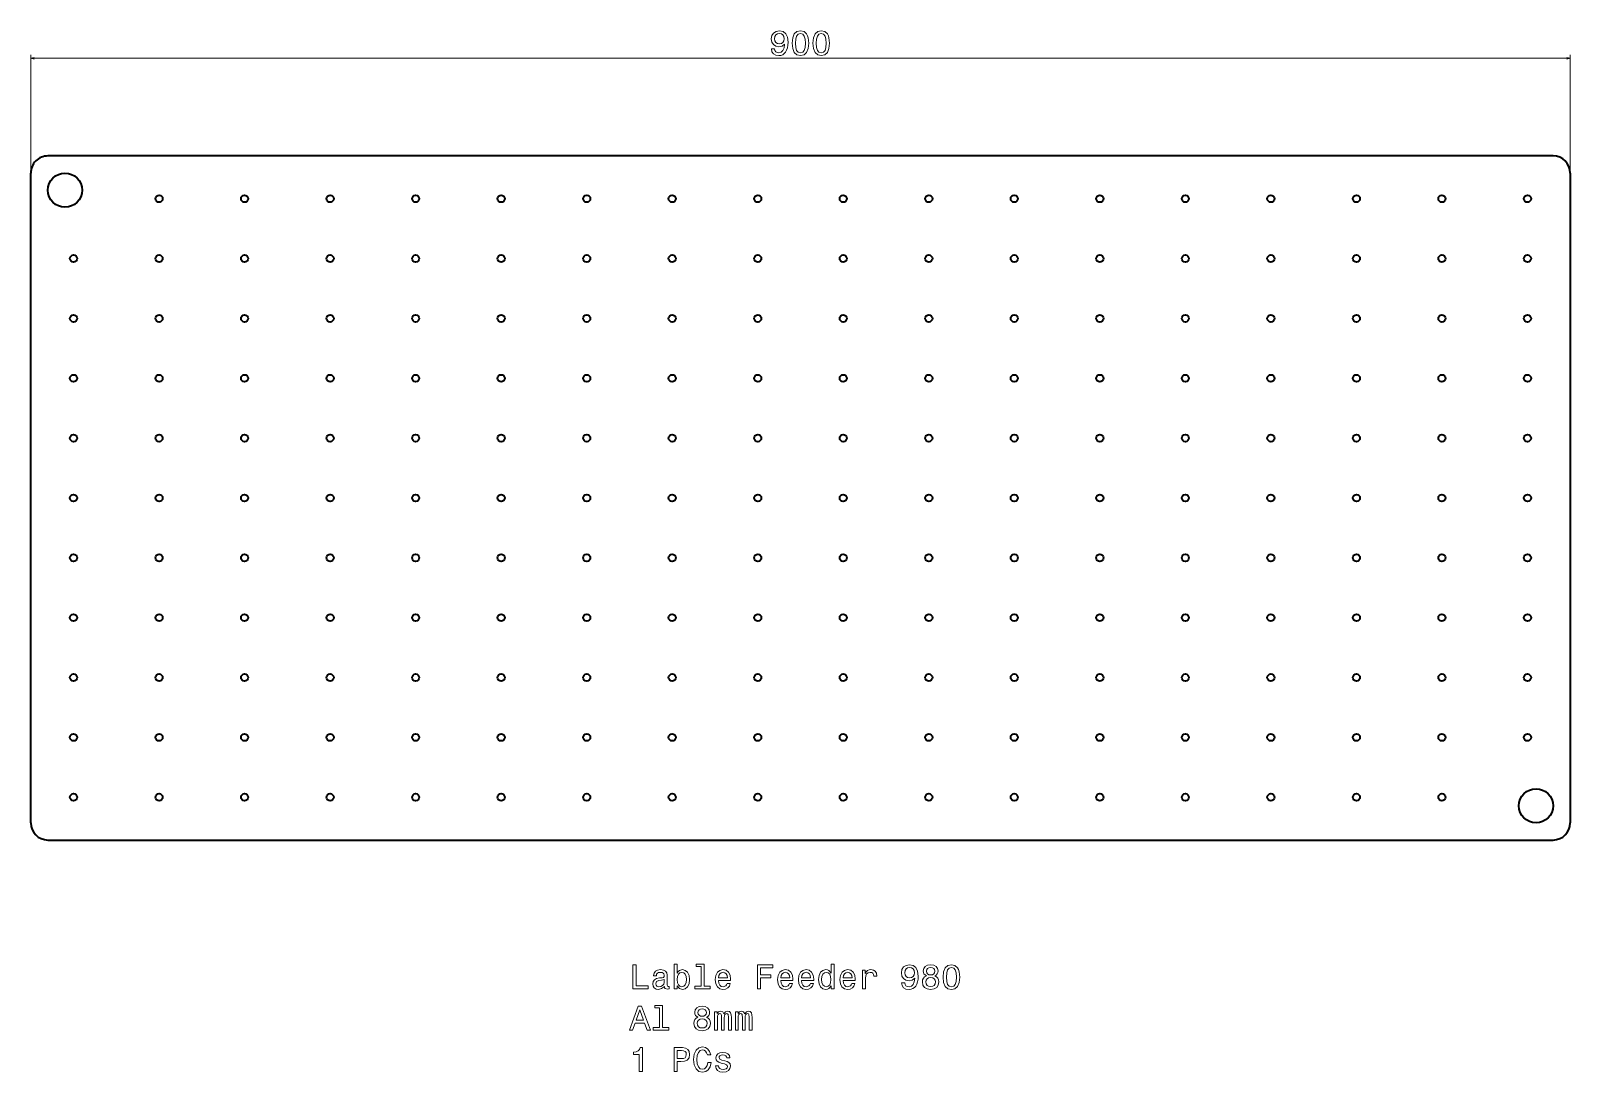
# Model space of a CAD drawing. Extents: x -302 to 598, y -231 to 378.
import ezdxf

# ---------------------------------------------------------------- set-up
doc = ezdxf.new("R2010")
doc.units = 0

msp = doc.modelspace()

# ---------------------------------------------------------------- linework, layer by layer
at = {"color": 7, "lineweight": 13}
for p, q in [((-301.5, 297), (-301.5, 364.1)), ((-301.5, 362.1), (598.5, 362.1)), ((598.5, 297), (598.5, 364.1))]:
    msp.add_line(p, q, dxfattribs=at)
at = {"color": 7, "lineweight": 35}
for p, q in [((588.5, 305), (-291.5, 305)), ((-301.5, -85), (-301.5, 295)), ((598.5, 295), (598.5, -85)), ((-291.5, -95), (588.5, -95))]:
    msp.add_line(p, q, dxfattribs=at)
at = {"color": 7, "lineweight": 13}
for points in [[(131.51, 367.57), (131.82, 365.97), (132.68, 364.74), (134.06, 363.97), (135.87, 363.69), (137.06, 363.83), (138.13, 364.2), (139.04, 364.82), (139.81, 365.71), (140.41, 366.82), (140.85, 368.19), (141.12, 369.76), (141.22, 371.58), (140.87, 374.42), (139.89, 376.5), (138.31, 377.75), (136.15, 378.2), (134.18, 377.83), (132.68, 376.87), (131.72, 375.37), (131.39, 373.5), (131.72, 371.56), (132.66, 370.09), (134.08, 369.16), (135.87, 368.86), (137.77, 369.24), (139.2, 370.41), (138.88, 368.17), (138.23, 366.58), (137.24, 365.63), (135.89, 365.33), (134.84, 365.47), (134.08, 365.91), (133.57, 366.62), (133.37, 367.57)], [(143.64, 370.93), (143.94, 367.77), (144.89, 365.51), (146.4, 364.14), (148.5, 363.69), (150.58, 364.14), (152.09, 365.51), (153.02, 367.77), (153.34, 370.93), (153.02, 374.08), (152.64, 375.33), (152.09, 376.36), (150.58, 377.73), (148.5, 378.2), (146.4, 377.73), (144.89, 376.34), (143.94, 374.08)], [(155.78, 370.93), (156.09, 367.77), (157.03, 365.51), (158.55, 364.14), (160.64, 363.69), (162.72, 364.14), (164.23, 365.51), (165.16, 367.77), (165.49, 370.93), (165.16, 374.08), (164.78, 375.33), (164.23, 376.36), (162.72, 377.73), (160.64, 378.2), (158.55, 377.73), (157.03, 376.34), (156.09, 374.08)], [(133.35, 373.52), (133.55, 374.77), (134.12, 375.76), (135, 376.38), (136.15, 376.6), (137.34, 376.38), (138.25, 375.76), (138.82, 374.79), (139.04, 373.54), (138.82, 372.27), (138.25, 371.32), (137.32, 370.73), (136.09, 370.53), (134.98, 370.73), (134.12, 371.32), (133.55, 372.25)], [(145.57, 370.93), (145.74, 373.38), (146.24, 375.13), (147.15, 376.16), (148.5, 376.52), (149.83, 376.16), (150.74, 375.13), (151.24, 373.38), (151.4, 370.93), (151.24, 368.47), (150.74, 366.72), (149.83, 365.69), (148.5, 365.35), (147.15, 365.69), (146.24, 366.72), (145.74, 368.47)], [(157.72, 370.93), (157.88, 373.38), (158.38, 375.13), (159.29, 376.16), (160.64, 376.52), (161.98, 376.16), (162.88, 375.13), (163.39, 373.38), (163.55, 370.93), (163.39, 368.47), (162.88, 366.72), (161.98, 365.69), (160.64, 365.35), (159.29, 365.69), (158.38, 366.72), (157.88, 368.47)], [(50.48, -182.03), (59.47, -182.03), (59.47, -180.34), (52.33, -180.34), (52.33, -168.03), (50.48, -168.03)], [(68.98, -180.62), (68.98, -180.68), (69.08, -181.37), (69.38, -181.85), (70.65, -182.23), (71.64, -182.07), (71.64, -180.7), (71.21, -180.76), (70.65, -180.5), (70.55, -179.69), (70.55, -174.09), (70.31, -172.65), (69.6, -171.64), (68.37, -171.04), (66.64, -170.82), (64.94, -171.06), (63.69, -171.74), (62.9, -172.81), (62.64, -174.23), (62.64, -174.35), (64.23, -174.35), (64.38, -173.5), (64.82, -172.89), (65.55, -172.53), (66.57, -172.39), (67.56, -172.49), (68.27, -172.79), (68.69, -173.32), (68.83, -174.04), (68.75, -174.89), (68.43, -175.32), (67.62, -175.52), (66.11, -175.68), (64.38, -176.04), (63.15, -176.69), (62.42, -177.7), (62.2, -179.19), (62.4, -180.52), (63.02, -181.51), (64.03, -182.13), (65.43, -182.36), (67.3, -181.93)], [(76.36, -180.36), (77.67, -181.91), (79.47, -182.42), (81.16, -182.03), (82.51, -180.88), (83.36, -179.05), (83.68, -176.61), (83.36, -174.17), (82.49, -172.35), (81.16, -171.22), (79.47, -170.82), (77.69, -171.34), (76.96, -171.99), (76.36, -172.85), (76.36, -167.55), (74.58, -167.55), (74.58, -182.03), (76.36, -182.03)], [(90.36, -169.04), (90.36, -180.54), (86.71, -180.54), (86.71, -182.03), (95.77, -182.03), (95.77, -180.54), (92.13, -180.54), (92.13, -167.55), (87.57, -167.55), (87.57, -169.04)], [(100.53, -177.13), (107.63, -177.13), (107.65, -176.3), (107.32, -173.98), (106.44, -172.25), (105.02, -171.2), (103.15, -170.82), (101.31, -171.22), (99.9, -172.35), (98.99, -174.19), (98.67, -176.61), (98.97, -179.09), (99.88, -180.9), (101.27, -182.03), (103.09, -182.42), (104.66, -182.15), (105.95, -181.47), (106.9, -180.38), (107.45, -178.93), (105.69, -178.93), (105.33, -179.73), (104.8, -180.34), (103.31, -180.82), (102.16, -180.6), (101.29, -179.89), (100.73, -178.74), (100.53, -177.19)], [(123.3, -182.03), (125.18, -182.03), (125.18, -175.6), (131.07, -175.6), (131.07, -173.92), (125.18, -173.92), (125.18, -169.73), (132.42, -169.73), (132.42, -168.03), (123.3, -168.03)], [(136.96, -177.13), (144.06, -177.13), (144.08, -176.3), (143.76, -173.98), (142.87, -172.25), (141.46, -171.2), (139.58, -170.82), (137.74, -171.22), (136.33, -172.35), (135.43, -174.19), (135.1, -176.61), (135.4, -179.09), (136.31, -180.9), (137.7, -182.03), (139.52, -182.42), (141.09, -182.15), (142.38, -181.47), (143.33, -180.38), (143.88, -178.93), (142.12, -178.93), (141.76, -179.73), (141.23, -180.34), (139.74, -180.82), (138.59, -180.6), (137.72, -179.89), (137.16, -178.74), (136.96, -177.19)], [(149.1, -177.13), (156.2, -177.13), (156.22, -176.3), (155.9, -173.98), (155.01, -172.25), (153.6, -171.2), (151.72, -170.82), (149.89, -171.22), (148.48, -172.35), (147.57, -174.19), (147.25, -176.61), (147.55, -179.09), (148.46, -180.9), (149.85, -182.03), (151.66, -182.42), (153.24, -182.15), (154.53, -181.47), (155.48, -180.38), (156.02, -178.93), (154.27, -178.93), (153.9, -179.73), (153.38, -180.34), (151.89, -180.82), (150.74, -180.6), (149.87, -179.89), (149.3, -178.74), (149.1, -177.19)], [(166.35, -180.36), (166.35, -182.03), (168.13, -182.03), (168.13, -167.55), (166.37, -167.55), (166.37, -172.85), (165.02, -171.32), (164.19, -170.96), (163.24, -170.82), (161.53, -171.22), (160.2, -172.35), (159.33, -174.17), (159.03, -176.61), (159.33, -179.05), (160.2, -180.88), (161.53, -182.03), (163.24, -182.42), (164.19, -182.28), (165.04, -181.91)], [(173.39, -177.13), (180.49, -177.13), (180.51, -176.3), (180.19, -173.98), (179.3, -172.25), (177.89, -171.2), (176.01, -170.82), (174.18, -171.22), (172.77, -172.35), (171.86, -174.19), (171.53, -176.61), (171.84, -179.09), (172.74, -180.9), (174.14, -182.03), (175.95, -182.42), (177.53, -182.15), (178.82, -181.47), (179.77, -180.38), (180.31, -178.93), (178.55, -178.93), (178.19, -179.73), (177.67, -180.34), (176.17, -180.82), (175.02, -180.6), (174.16, -179.89), (173.59, -178.74), (173.39, -177.19)], [(184.65, -182.03), (186.42, -182.03), (186.42, -175.84), (186.6, -174.35), (187.15, -173.28), (188.04, -172.63), (189.23, -172.41), (190.11, -172.55), (190.78, -172.96), (191.18, -173.64), (191.32, -174.57), (193.12, -174.57), (192.88, -172.94), (192.21, -171.77), (191.1, -171.06), (189.59, -170.82), (188.56, -170.98), (187.67, -171.38), (186.89, -172.07), (186.26, -173), (186.26, -171.2), (184.65, -171.2)], [(207.6, -178.56), (207.91, -180.16), (208.77, -181.39), (210.15, -182.15), (211.96, -182.44), (213.15, -182.3), (214.22, -181.93), (215.13, -181.31), (215.89, -180.42), (216.5, -179.31), (216.94, -177.94), (217.21, -176.36), (217.31, -174.55), (216.96, -171.7), (215.98, -169.63), (214.4, -168.38), (212.24, -167.93), (210.27, -168.3), (208.77, -169.26), (207.81, -170.76), (207.48, -172.63), (207.81, -174.57), (208.75, -176.04), (210.17, -176.97), (211.96, -177.27), (213.86, -176.89), (215.29, -175.72), (214.97, -177.96), (214.32, -179.55), (213.33, -180.5), (211.98, -180.8), (210.93, -180.66), (210.17, -180.22), (209.66, -179.51), (209.46, -178.56)], [(209.44, -172.61), (209.64, -171.36), (210.21, -170.37), (211.09, -169.75), (212.24, -169.53), (213.43, -169.75), (214.34, -170.37), (214.91, -171.34), (215.13, -172.59), (214.91, -173.86), (214.34, -174.81), (213.41, -175.4), (212.18, -175.6), (211.07, -175.4), (210.21, -174.81), (209.64, -173.88)], [(222.09, -174.49), (221.06, -175.05), (220.35, -175.84), (219.91, -176.83), (219.77, -178.02), (220.09, -179.81), (221.02, -181.21), (222.53, -182.09), (224.59, -182.44), (226.63, -182.09), (228.14, -181.21), (229.07, -179.81), (229.41, -178.02), (229.25, -176.83), (228.83, -175.84), (228.1, -175.05), (227.09, -174.49), (227.9, -174), (228.46, -173.34), (228.81, -172.53), (228.93, -171.54), (228.6, -170.11), (227.76, -168.96), (226.38, -168.21), (224.59, -167.93), (222.77, -168.21), (221.4, -168.96), (220.53, -170.11), (220.23, -171.54), (220.33, -172.53), (220.68, -173.34)], [(222.15, -171.7), (222.31, -170.82), (222.79, -170.13), (223.56, -169.71), (224.59, -169.55), (225.6, -169.71), (226.36, -170.13), (226.85, -170.82), (227.03, -171.7), (226.85, -172.61), (226.36, -173.32), (225.6, -173.78), (224.59, -173.92), (223.56, -173.76), (222.79, -173.32), (222.31, -172.61)], [(231.87, -175.19), (232.17, -178.36), (233.12, -180.62), (234.64, -181.99), (236.73, -182.44), (238.81, -181.99), (240.32, -180.62), (241.25, -178.36), (241.57, -175.19), (241.25, -172.05), (240.87, -170.8), (240.32, -169.77), (238.81, -168.4), (236.73, -167.93), (234.64, -168.4), (233.12, -169.79), (232.17, -172.05)], [(233.81, -175.19), (233.97, -172.75), (234.47, -171), (235.38, -169.97), (236.73, -169.61), (238.06, -169.97), (238.97, -171), (239.48, -172.75), (239.64, -175.19), (239.48, -177.66), (238.97, -179.41), (238.06, -180.44), (236.73, -180.78), (235.38, -180.44), (234.47, -179.41), (233.97, -177.66)], [(68.77, -178.24), (68.53, -179.29), (67.89, -180.1), (66.92, -180.62), (65.73, -180.8), (64.96, -180.7), (64.42, -180.38), (64.07, -179.81), (63.97, -179.03), (64.05, -178.32), (64.38, -177.82), (65.67, -177.25), (67.3, -177.01), (68.77, -176.53)], [(81.87, -176.61), (81.66, -178.42), (81.12, -179.75), (80.25, -180.56), (79.16, -180.82), (77.97, -180.56), (77.11, -179.75), (76.56, -178.44), (76.38, -176.61), (76.56, -174.79), (77.11, -173.48), (77.97, -172.69), (79.16, -172.41), (80.25, -172.69), (81.12, -173.5), (81.66, -174.81)], [(100.53, -175.64), (100.75, -174.25), (101.29, -173.22), (102.12, -172.59), (103.21, -172.37), (104.28, -172.59), (105.11, -173.22), (105.61, -174.25), (105.79, -175.64)], [(136.96, -175.64), (137.18, -174.25), (137.72, -173.22), (138.55, -172.59), (139.64, -172.37), (140.71, -172.59), (141.54, -173.22), (142.04, -174.25), (142.22, -175.64)], [(149.1, -175.64), (149.32, -174.25), (149.87, -173.22), (150.7, -172.59), (151.79, -172.37), (152.85, -172.59), (153.68, -173.22), (154.19, -174.25), (154.37, -175.64)], [(163.55, -172.41), (164.72, -172.69), (165.6, -173.48), (166.13, -174.79), (166.33, -176.61), (166.13, -178.44), (165.6, -179.75), (164.72, -180.56), (163.55, -180.82), (162.44, -180.56), (161.59, -179.75), (161.02, -178.42), (160.84, -176.61), (161.02, -174.81), (161.59, -173.5), (162.44, -172.69)], [(173.39, -175.64), (173.61, -174.25), (174.16, -173.22), (174.98, -172.59), (176.07, -172.37), (177.14, -172.59), (177.97, -173.22), (178.47, -174.25), (178.66, -175.64)], [(221.7, -177.98), (221.89, -176.91), (222.47, -176.1), (223.38, -175.58), (224.59, -175.4), (225.78, -175.58), (226.69, -176.1), (227.27, -176.91), (227.47, -177.98), (227.27, -179.13), (226.69, -180), (225.78, -180.56), (224.59, -180.74), (223.38, -180.56), (222.47, -180), (221.89, -179.13)], [(48.44, -206.22), (50.3, -206.22), (51.77, -202.11), (57.36, -202.11), (58.83, -206.22), (60.72, -206.22), (55.6, -192.2), (53.54, -192.2)], [(52.41, -200.39), (54.57, -194.22), (56.73, -200.39)], [(66.07, -193.23), (66.07, -204.73), (62.42, -204.73), (62.42, -206.22), (71.48, -206.22), (71.48, -204.73), (67.85, -204.73), (67.85, -191.74), (63.29, -191.74), (63.29, -193.23)], [(88.5, -198.68), (87.47, -199.24), (86.77, -200.03), (86.32, -201.02), (86.18, -202.21), (86.51, -204), (87.43, -205.39), (88.95, -206.28), (91, -206.62), (93.04, -206.28), (94.55, -205.39), (95.48, -204), (95.83, -202.21), (95.66, -201.02), (95.24, -200.03), (94.51, -199.24), (93.51, -198.68), (94.31, -198.19), (94.88, -197.53), (95.22, -196.72), (95.34, -195.73), (95.02, -194.3), (94.17, -193.15), (92.8, -192.4), (91, -192.12), (89.19, -192.4), (87.82, -193.15), (86.95, -194.3), (86.65, -195.73), (86.75, -196.72), (87.09, -197.53)], [(88.56, -195.89), (88.72, -195), (89.21, -194.32), (89.98, -193.89), (91, -193.73), (92.01, -193.89), (92.78, -194.32), (93.26, -195), (93.45, -195.89), (93.26, -196.8), (92.78, -197.51), (92.01, -197.97), (91, -198.11), (89.98, -197.95), (89.21, -197.51), (88.72, -196.8)], [(98.27, -206.22), (99.9, -206.22), (99.9, -198.98), (100, -197.89), (100.3, -197.1), (100.77, -196.64), (101.37, -196.46), (101.86, -196.62), (102.18, -197.02), (102.34, -197.71), (102.4, -198.62), (102.4, -206.22), (103.94, -206.22), (103.94, -198.98), (104.04, -197.91), (104.34, -197.12), (104.82, -196.64), (105.43, -196.46), (105.91, -196.62), (106.23, -197.02), (106.44, -198.62), (106.44, -206.22), (108.07, -206.22), (108.07, -198.74), (107.97, -197.18), (107.65, -195.99), (107, -195.27), (105.95, -195), (104.72, -195.41), (103.77, -196.58), (103.03, -195.43), (101.78, -195), (100.63, -195.41), (99.84, -196.54), (99.84, -195.39), (98.27, -195.39)], [(110.41, -206.22), (112.04, -206.22), (112.04, -198.98), (112.15, -197.89), (112.45, -197.1), (112.91, -196.64), (113.52, -196.46), (114, -196.62), (114.32, -197.02), (114.49, -197.71), (114.55, -198.62), (114.55, -206.22), (116.08, -206.22), (116.08, -198.98), (116.18, -197.91), (116.48, -197.12), (116.97, -196.64), (117.57, -196.46), (118.06, -196.62), (118.38, -197.02), (118.58, -198.62), (118.58, -206.22), (120.21, -206.22), (120.21, -198.74), (120.11, -197.18), (119.79, -195.99), (119.15, -195.27), (118.1, -195), (116.87, -195.41), (115.92, -196.58), (115.17, -195.43), (113.92, -195), (112.77, -195.41), (111.98, -196.54), (111.98, -195.39), (110.41, -195.39)], [(88.12, -202.17), (88.3, -201.1), (88.89, -200.29), (89.79, -199.77), (91, -199.58), (92.19, -199.77), (93.1, -200.29), (93.69, -201.1), (93.89, -202.17), (93.69, -203.32), (93.1, -204.18), (92.19, -204.75), (91, -204.93), (89.79, -204.75), (88.89, -204.18), (88.3, -203.32)], [(54.21, -230.41), (56.04, -230.41), (56.04, -216.31), (54.67, -216.31), (54.31, -217.54), (53.58, -218.36), (52.47, -218.85), (50.94, -219.01), (50.94, -220.44), (54.21, -220.44)], [(74.6, -230.41), (76.46, -230.41), (76.46, -224.5), (78.52, -224.5), (80.6, -224.4), (82.25, -223.69), (83.32, -222.32), (83.68, -220.44), (83.4, -218.71), (82.59, -217.44), (81.26, -216.67), (79.45, -216.41), (74.6, -216.41)], [(78.94, -218.12), (80.15, -218.24), (81.04, -218.63), (81.56, -219.33), (81.74, -220.44), (81.54, -221.61), (81, -222.32), (80.07, -222.68), (78.8, -222.78), (76.46, -222.78), (76.46, -218.12)], [(94.27, -225.2), (93.87, -226.9), (93.2, -228.11), (92.28, -228.85), (91.19, -229.1), (89.87, -228.73), (88.85, -227.64), (88.16, -225.87), (87.94, -223.41), (88.16, -220.97), (88.83, -219.17), (89.85, -218.08), (91.19, -217.7), (92.15, -217.9), (92.98, -218.47), (93.63, -219.37), (94.07, -220.62), (95.99, -220.62), (95.38, -218.71), (94.33, -217.26), (92.9, -216.35), (91.19, -216.02), (89.05, -216.53), (87.41, -217.94), (86.36, -220.26), (86, -223.41), (86.36, -226.55), (87.41, -228.87), (89.05, -230.31), (91.19, -230.79), (93.06, -230.41), (94.57, -229.34), (95.64, -227.58), (96.21, -225.2)], [(104.28, -224.09), (102.56, -223.69), (101.29, -223.23), (100.87, -222.28), (100.99, -221.61), (101.41, -221.13), (102.1, -220.83), (103.09, -220.7), (104.04, -220.83), (104.78, -221.19), (105.27, -221.73), (105.47, -222.46), (107.2, -222.46), (107.2, -222.42), (106.9, -221.11), (106.07, -220.08), (104.78, -219.43), (103.09, -219.19), (101.37, -219.43), (100.12, -220.1), (99.34, -221.09), (99.09, -222.34), (99.28, -223.55), (99.84, -224.4), (100.77, -225), (102.12, -225.43), (104.1, -225.91), (105.31, -226.41), (105.63, -226.82), (105.75, -227.42), (105.57, -228.17), (105.09, -228.73), (104.3, -229.1), (103.25, -229.22), (102.14, -229.1), (101.33, -228.67), (100.79, -227.99), (100.57, -227.04), (98.85, -227.04), (99.13, -228.65), (99.96, -229.82), (101.27, -230.53), (103.09, -230.79), (104.98, -230.53), (106.38, -229.82), (107.22, -228.69), (107.53, -227.22), (107.3, -225.95), (106.68, -225.08), (105.65, -224.52)]]:
    msp.add_lwpolyline(points, close=True, dxfattribs=at)
for points in [[(-299.57, 362.61), (-301.5, 362.1), (-299.57, 361.58)], [(596.57, 361.58), (598.5, 362.1), (596.57, 362.61)]]:
    msp.add_lwpolyline(points, dxfattribs=at)
at = {"color": 7, "lineweight": 35}
for centre, radius in [((-281.5, 285), 10), ((-226.5, 280), 2.1), ((-176.5, 280), 2.1), ((-126.5, 280), 2.1), ((-76.5, 280), 2.1), ((-26.5, 280), 2.1), ((23.5, 280), 2.1), ((73.5, 280), 2.1), ((123.5, 280), 2.1), ((173.5, 280), 2.1), ((223.5, 280), 2.1), ((273.5, 280), 2.1), ((323.5, 280), 2.1), ((373.5, 280), 2.1), ((423.5, 280), 2.1), ((473.5, 280), 2.1), ((523.5, 280), 2.1), ((573.5, 280), 2.1), ((-276.5, 245), 2.1), ((-226.5, 245), 2.1), ((-176.5, 245), 2.1), ((-126.5, 245), 2.1), ((-76.5, 245), 2.1), ((-26.5, 245), 2.1), ((23.5, 245), 2.1), ((73.5, 245), 2.1), ((123.5, 245), 2.1), ((173.5, 245), 2.1), ((223.5, 245), 2.1), ((273.5, 245), 2.1), ((323.5, 245), 2.1), ((373.5, 245), 2.1), ((423.5, 245), 2.1), ((473.5, 245), 2.1), ((523.5, 245), 2.1), ((573.5, 245), 2.1), ((-276.5, 210), 2.1), ((-226.5, 210), 2.1), ((-176.5, 210), 2.1), ((-126.5, 210), 2.1), ((-76.5, 210), 2.1), ((-26.5, 210), 2.1), ((23.5, 210), 2.1), ((73.5, 210), 2.1), ((123.5, 210), 2.1), ((173.5, 210), 2.1), ((223.5, 210), 2.1), ((273.5, 210), 2.1), ((323.5, 210), 2.1), ((373.5, 210), 2.1), ((423.5, 210), 2.1), ((473.5, 210), 2.1), ((523.5, 210), 2.1), ((573.5, 210), 2.1), ((-276.5, 175), 2.1), ((-226.5, 175), 2.1), ((-176.5, 175), 2.1), ((-126.5, 175), 2.1), ((-76.5, 175), 2.1), ((-26.5, 175), 2.1), ((23.5, 175), 2.1), ((73.5, 175), 2.1), ((123.5, 175), 2.1), ((173.5, 175), 2.1), ((223.5, 175), 2.1), ((273.5, 175), 2.1), ((323.5, 175), 2.1), ((373.5, 175), 2.1), ((423.5, 175), 2.1), ((473.5, 175), 2.1), ((523.5, 175), 2.1), ((573.5, 175), 2.1), ((-276.5, 140), 2.1), ((-226.5, 140), 2.1), ((-176.5, 140), 2.1), ((-126.5, 140), 2.1), ((-76.5, 140), 2.1), ((-26.5, 140), 2.1), ((23.5, 140), 2.1), ((73.5, 140), 2.1), ((123.5, 140), 2.1), ((173.5, 140), 2.1), ((223.5, 140), 2.1), ((273.5, 140), 2.1), ((323.5, 140), 2.1), ((373.5, 140), 2.1), ((423.5, 140), 2.1), ((473.5, 140), 2.1), ((523.5, 140), 2.1), ((573.5, 140), 2.1), ((-276.5, 105), 2.1), ((-226.5, 105), 2.1), ((-176.5, 105), 2.1), ((-126.5, 105), 2.1), ((-76.5, 105), 2.1), ((-26.5, 105), 2.1), ((23.5, 105), 2.1), ((73.5, 105), 2.1), ((123.5, 105), 2.1), ((173.5, 105), 2.1), ((223.5, 105), 2.1), ((273.5, 105), 2.1), ((323.5, 105), 2.1), ((373.5, 105), 2.1), ((423.5, 105), 2.1), ((473.5, 105), 2.1), ((523.5, 105), 2.1), ((573.5, 105), 2.1), ((-276.5, 70), 2.1), ((-226.5, 70), 2.1), ((-176.5, 70), 2.1), ((-126.5, 70), 2.1), ((-76.5, 70), 2.1), ((-26.5, 70), 2.1), ((23.5, 70), 2.1), ((73.5, 70), 2.1), ((123.5, 70), 2.1), ((173.5, 70), 2.1), ((223.5, 70), 2.1), ((273.5, 70), 2.1), ((323.5, 70), 2.1), ((373.5, 70), 2.1), ((423.5, 70), 2.1), ((473.5, 70), 2.1), ((523.5, 70), 2.1), ((573.5, 70), 2.1), ((-276.5, 35), 2.1), ((-226.5, 35), 2.1), ((-176.5, 35), 2.1), ((-126.5, 35), 2.1), ((-76.5, 35), 2.1), ((-26.5, 35), 2.1), ((23.5, 35), 2.1), ((73.5, 35), 2.1), ((123.5, 35), 2.1), ((173.5, 35), 2.1), ((223.5, 35), 2.1), ((273.5, 35), 2.1), ((323.5, 35), 2.1), ((373.5, 35), 2.1), ((423.5, 35), 2.1), ((473.5, 35), 2.1), ((523.5, 35), 2.1), ((573.5, 35), 2.1), ((-276.5, 0), 2.1), ((-226.5, 0), 2.1), ((-176.5, 0), 2.1), ((-126.5, 0), 2.1), ((-76.5, 0), 2.1), ((-26.5, 0), 2.1), ((23.5, 0), 2.1), ((73.5, 0), 2.1), ((123.5, 0), 2.1), ((173.5, 0), 2.1), ((223.5, 0), 2.1), ((273.5, 0), 2.1), ((323.5, 0), 2.1), ((373.5, 0), 2.1), ((423.5, 0), 2.1), ((473.5, 0), 2.1), ((523.5, 0), 2.1), ((573.5, 0), 2.1), ((-276.5, -35), 2.1), ((-226.5, -35), 2.1), ((-176.5, -35), 2.1), ((-126.5, -35), 2.1), ((-76.5, -35), 2.1), ((-26.5, -35), 2.1), ((23.5, -35), 2.1), ((73.5, -35), 2.1), ((123.5, -35), 2.1), ((173.5, -35), 2.1), ((223.5, -35), 2.1), ((273.5, -35), 2.1), ((323.5, -35), 2.1), ((373.5, -35), 2.1), ((423.5, -35), 2.1), ((473.5, -35), 2.1), ((523.5, -35), 2.1), ((573.5, -35), 2.1), ((-276.5, -70), 2.1), ((-226.5, -70), 2.1), ((-176.5, -70), 2.1), ((-126.5, -70), 2.1), ((-76.5, -70), 2.1), ((-26.5, -70), 2.1), ((23.5, -70), 2.1), ((73.5, -70), 2.1), ((123.5, -70), 2.1), ((173.5, -70), 2.1), ((223.5, -70), 2.1), ((273.5, -70), 2.1), ((323.5, -70), 2.1), ((373.5, -70), 2.1), ((423.5, -70), 2.1), ((473.5, -70), 2.1), ((523.5, -70), 2.1), ((578.5, -75), 10)]:
    msp.add_circle(centre, radius, dxfattribs=at)
for centre, start, end in [((-291.5, 295), 90, 180.00001), ((588.5, 295), 360, 90), ((-291.5, -85), 180.00001, 270), ((588.5, -85), 270, 360)]:
    msp.add_arc(centre, 10, start, end, dxfattribs=at)

doc.saveas('drawing.dxf')
